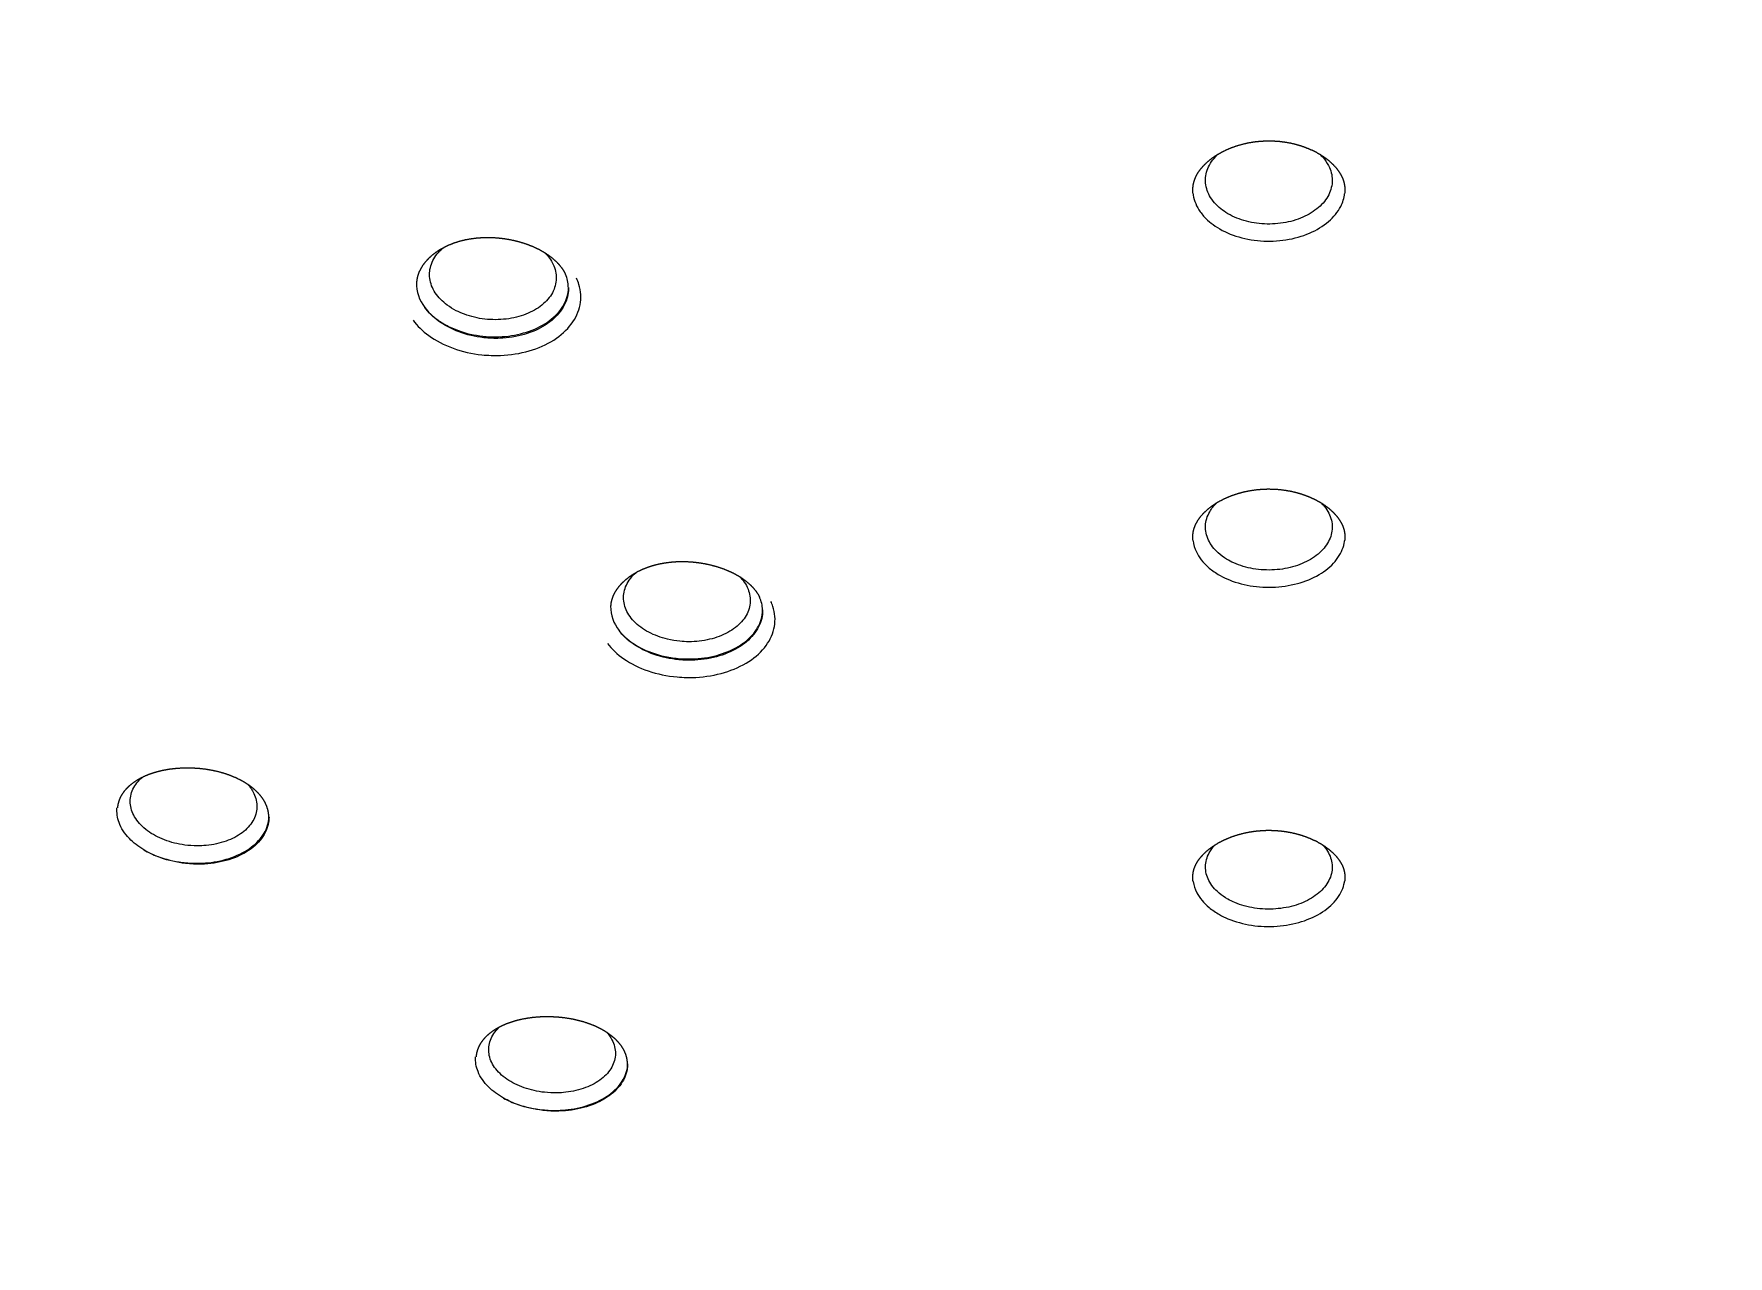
# Model space of a CAD drawing. Header units: millimetres. Extents: x 12827 to 13247, y 6457 to 7051.
# Drawn here: x 12956.417 to 12959.089, y 6716.08 to 6718.008 of the extents above; entities that cross this region are included whole.
import ezdxf

# ---------------------------------------------------------------- set-up
doc = ezdxf.new("R2010")
doc.units = ezdxf.units.MM
doc.header["$LTSCALE"] = 10
doc.layers.add('DWG', color=7, linetype='Continuous')
doc.layers.add('W', color=7, linetype='Continuous')

# ---------------------------------------------------------------- blocks, each defined once
blk = doc.blocks.new('A$C79601A18')
at = {"layer": 'W'}
for centre, radius, start, end in [((40.6363, 79.9135), 0.0627, 179.0304, 217.8608), ((40.7659, 79.9071), 0.0473, 359.4935, 25.3045), ((40.9406, 79.4034), 0.0608, 179.7598, 218.8159), ((41.0747, 79.3983), 0.0446, 359.655, 25.502)]:
    blk.add_arc(centre, radius, start, end, dxfattribs=at)
for points, degree, knots in [([(34.3181, 80.2957), (34.3191, 80.3713), (34.3219, 80.4469), (34.3265, 80.5225), (34.3331, 80.598), (34.3415, 80.6733), (34.3517, 80.7486), (34.3639, 80.8238), (34.3778, 80.8987), (34.3936, 80.9735), (34.4113, 81.0481), (34.4307, 81.1225), (34.452, 81.1966), (34.4751, 81.2705), (34.5, 81.344), (34.5267, 81.4173), (34.5552, 81.4902), (34.5855, 81.5628), (34.6175, 81.635), (34.6512, 81.7068), (34.6867, 81.7782), (34.7249, 81.851), (34.7648, 81.9232), (34.8066, 81.995), (34.85, 82.0663), (34.8953, 82.1371), (34.9423, 82.2074), (34.991, 82.2771), (35.0414, 82.3463), (35.0935, 82.4149), (35.1473, 82.4829), (35.2027, 82.5503), (35.2598, 82.6171), (35.3185, 82.6832), (35.3788, 82.7487), (35.4407, 82.8136), (35.5042, 82.8778), (35.5692, 82.9413), (35.6358, 83.0041), (35.7039, 83.0661), (35.7735, 83.1275), (35.8464, 83.1896), (35.9208, 83.2509), (35.9967, 83.3114), (36.0741, 83.3711), (36.153, 83.43), (36.2334, 83.488), (36.3152, 83.5452), (36.3984, 83.6015), (36.483, 83.6569), (36.569, 83.7114), (36.6563, 83.7651), (36.745, 83.8178), (36.8349, 83.8696), (36.9262, 83.9205), (37.0187, 83.9704), (37.1124, 84.0193), (37.2074, 84.0673), (37.3035, 84.1143), (37.4008, 84.1603), (37.4992, 84.2054), (37.5992, 84.2495), (37.7003, 84.2927), (37.8024, 84.3348), (37.9056, 84.3759), (38.0098, 84.4159), (38.115, 84.4549), (38.2212, 84.4927), (38.3283, 84.5295), (38.4363, 84.5652), (38.5452, 84.5998), (38.655, 84.6333), (38.7656, 84.6656), (38.877, 84.6969), (38.9892, 84.727), (39.1021, 84.7559), (39.2157, 84.7838), (39.33, 84.8104), (39.445, 84.8359), (39.5606, 84.8603), (39.6768, 84.8835), (39.7934, 84.9054), (39.9106, 84.9262), (40.0282, 84.9458), (40.1464, 84.9642), (40.265, 84.9815), (40.384, 84.9975), (40.5034, 85.0123), (40.6232, 85.026), (40.7433, 85.0384), (40.8637, 85.0496), (40.9843, 85.0596), (41.1052, 85.0684), (41.2263, 85.0759), (41.3476, 85.0823), (41.469, 85.0874), (41.5906, 85.0913), (41.7122, 85.094), (41.8339, 85.0954), (41.9556, 85.0957), (42.0772, 85.0947), (42.1988, 85.0925), (42.3203, 85.0891), (42.4417, 85.0844), (42.563, 85.0785), (42.6841, 85.0714), (42.805, 85.0631), (42.9256, 85.0536), (43.0461, 85.0429), (43.1662, 85.031), (43.286, 85.0178), (43.4055, 85.0035), (43.5246, 84.9879), (43.6433, 84.9712), (43.7616, 84.9532), (43.8793, 84.9341), (43.9966, 84.9138), (44.1134, 84.8923), (44.2296, 84.8696), (44.3452, 84.8458), (44.4602, 84.8208), (44.5747, 84.7946), (44.6885, 84.7673), (44.8016, 84.7388), (44.9139, 84.7092), (45.0255, 84.6785), (45.1363, 84.6466), (45.2463, 84.6136), (45.3555, 84.5795), (45.4637, 84.5443), (45.5711, 84.508), (45.6776, 84.4706), (45.7831, 84.4321), (45.8876, 84.3926), (45.9911, 84.352), (46.0936, 84.3104), (46.195, 84.2677), (46.2953, 84.224), (46.3946, 84.1792), (46.4926, 84.1335), (46.5896, 84.0867), (46.6854, 84.0389), (46.7801, 83.9902), (46.8735, 83.9404), (46.9656, 83.8897), (47.0564, 83.8381), (47.146, 83.7855), (47.2342, 83.732), (47.3211, 83.6775), (47.4066, 83.6222), (47.4906, 83.566), (47.5733, 83.5089), (47.6545, 83.4509), (47.7343, 83.3921), (47.8126, 83.3324), (47.8893, 83.272), (47.9646, 83.2107), (48.0383, 83.1486), (48.1104, 83.0857), (48.181, 83.022), (48.2499, 82.9576), (48.3168, 82.8929), (48.3821, 82.8274), (48.4457, 82.7612), (48.5077, 82.6943), (48.568, 82.6268), (48.6266, 82.5586), (48.6835, 82.4897), (48.7386, 82.4202), (48.792, 82.3501), (48.8436, 82.2794), (48.8935, 82.2081), (48.9415, 82.1362), (48.9878, 82.0638), (49.0322, 81.9909), (49.0747, 81.9175), (49.1154, 81.8435), (49.1542, 81.7691), (49.1911, 81.6942), (49.2261, 81.6189), (49.2592, 81.5432), (49.2842, 81.4824), (49.308, 81.4214), (49.3305, 81.3602), (49.3518, 81.2987), (49.3718, 81.237), (49.3906, 81.1752), (49.4081, 81.1131), (49.4243, 81.0509), (49.4392, 80.9886), (49.4529, 80.926), (49.4653, 80.8634), (49.4763, 80.8006), (49.4861, 80.7377), (49.4946, 80.6748), (49.5018, 80.6117), (49.5077, 80.5486), (49.5122, 80.4854), (49.5155, 80.4222), (49.5175, 80.3589), (49.5181, 80.2957)], 1, [6.283185, 6.283185, 6.298552, 6.313919, 6.329285, 6.344652, 6.360019, 6.375385, 6.390752, 6.406119, 6.421486, 6.436852, 6.452219, 6.467586, 6.482952, 6.498319, 6.513686, 6.529052, 6.544419, 6.559786, 6.575153, 6.590519, 6.606258, 6.621997, 6.637736, 6.653475, 6.669214, 6.684952, 6.700691, 6.71643, 6.732169, 6.747908, 6.763647, 6.779386, 6.795125, 6.810863, 6.826602, 6.842341, 6.85808, 6.873819, 6.889558, 6.905297, 6.921421, 6.937546, 6.95367, 6.969795, 6.985919, 7.002044, 7.018168, 7.034293, 7.050417, 7.066542, 7.082666, 7.098791, 7.114915, 7.13104, 7.147164, 7.163289, 7.179413, 7.195538, 7.211662, 7.227787, 7.24398, 7.260173, 7.276367, 7.29256, 7.308754, 7.324947, 7.34114, 7.357334, 7.373527, 7.38972, 7.405914, 7.422107, 7.4383, 7.454494, 7.470687, 7.48688, 7.503074, 7.519267, 7.53546, 7.551654, 7.567827, 7.584001, 7.600175, 7.616349, 7.632523, 7.648696, 7.66487, 7.681044, 7.697218, 7.713392, 7.729565, 7.745739, 7.761913, 7.778087, 7.79426, 7.810434, 7.826608, 7.842782, 7.858956, 7.875129, 7.891293, 7.907456, 7.92362, 7.939783, 7.955946, 7.97211, 7.988273, 8.004436, 8.0206, 8.036763, 8.052927, 8.06909, 8.085253, 8.101417, 8.11758, 8.133744, 8.149907, 8.16607, 8.182234, 8.198397, 8.214574, 8.23075, 8.246927, 8.263104, 8.27928, 8.295457, 8.311633, 8.32781, 8.343987, 8.360163, 8.37634, 8.392516, 8.408693, 8.424869, 8.441046, 8.457223, 8.473399, 8.489576, 8.505752, 8.521929, 8.538122, 8.554316, 8.570509, 8.586702, 8.602896, 8.619089, 8.635282, 8.651476, 8.667669, 8.683862, 8.700056, 8.716249, 8.732442, 8.748636, 8.764829, 8.781022, 8.797216, 8.813409, 8.829602, 8.845796, 8.861891, 8.877986, 8.894082, 8.910177, 8.926272, 8.942368, 8.958463, 8.974558, 8.990654, 9.006749, 9.022844, 9.03894, 9.055035, 9.07113, 9.087226, 9.103321, 9.119416, 9.135512, 9.151607, 9.167702, 9.180556, 9.19341, 9.206264, 9.219117, 9.231971, 9.244825, 9.257679, 9.270533, 9.283386, 9.29624, 9.309094, 9.321948, 9.334801, 9.347655, 9.360509, 9.373363, 9.386217, 9.39907, 9.411924, 9.424778, 9.424778]), ([(35.0181, 77.9442), (35.019, 78.0128), (35.0217, 78.0814), (35.0262, 78.15), (35.0324, 78.2186), (35.0404, 78.287), (35.0502, 78.3554), (35.0618, 78.4237), (35.0751, 78.4918), (35.0902, 78.5599), (35.1071, 78.6277), (35.1258, 78.6954), (35.1462, 78.763), (35.1683, 78.8303), (35.1923, 78.8974), (35.2179, 78.9643), (35.2453, 79.0309), (35.2745, 79.0973), (35.3053, 79.1633), (35.3379, 79.2291), (35.3722, 79.2945), (35.408, 79.3592), (35.4454, 79.4236), (35.4845, 79.4876), (35.5253, 79.5512), (35.5677, 79.6144), (35.6118, 79.6772), (35.6575, 79.7396), (35.7047, 79.8015), (35.7536, 79.8629), (35.8041, 79.9239), (35.8562, 79.9843), (35.9098, 80.0443), (35.965, 80.1037), (36.0218, 80.1626), (36.08, 80.2209), (36.1398, 80.2786), (36.201, 80.3358), (36.2638, 80.3923), (36.328, 80.4482), (36.3936, 80.5035), (36.4604, 80.5579), (36.5285, 80.6116), (36.598, 80.6646), (36.6689, 80.7169), (36.7411, 80.7685), (36.8147, 80.8194), (36.8896, 80.8696), (36.9657, 80.9191), (37.0432, 80.9677), (37.1218, 81.0157), (37.2017, 81.0628), (37.2829, 81.1091), (37.3652, 81.1547), (37.4486, 81.1994), (37.5333, 81.2433), (37.619, 81.2863), (37.7059, 81.3285), (37.7938, 81.3698), (37.8828, 81.4103), (37.9728, 81.4498), (38.0638, 81.4885), (38.1558, 81.5262), (38.2487, 81.5631), (38.3426, 81.599), (38.4374, 81.634), (38.5331, 81.668), (38.6296, 81.7011), (38.727, 81.7332), (38.8252, 81.7643), (38.9242, 81.7945), (39.024, 81.8237), (39.1245, 81.8519), (39.2258, 81.8791), (39.3277, 81.9053), (39.4303, 81.9305), (39.5335, 81.9546), (39.6373, 81.9778), (39.7418, 81.9999), (39.8467, 82.0209), (39.9523, 82.041), (40.0583, 82.0599), (40.1648, 82.0779), (40.2718, 82.0947), (40.3792, 82.1105), (40.487, 82.1253), (40.5951, 82.1389), (40.7036, 82.1515), (40.8124, 82.163), (40.9215, 82.1734), (41.0309, 82.1828), (41.1405, 82.1911), (41.2502, 82.1982), (41.3602, 82.2043), (41.4703, 82.2093), (41.5805, 82.2132), (41.6908, 82.216), (41.8011, 82.2177), (41.9115, 82.2183), (42.0219, 82.2178), (42.1322, 82.2163), (42.2425, 82.2136), (42.3528, 82.2098), (42.4629, 82.205), (42.5729, 82.199), (42.6827, 82.192), (42.7923, 82.1838), (42.9017, 82.1746), (43.0108, 82.1643), (43.1197, 82.1529), (43.2282, 82.1405), (43.3364, 82.1269), (43.4443, 82.1123), (43.5517, 82.0967), (43.6588, 82.0799), (43.7654, 82.0621), (43.8715, 82.0433), (43.9771, 82.0233), (44.0822, 82.0024), (44.1867, 81.9804), (44.2907, 81.9574), (44.394, 81.9333), (44.4967, 81.9083), (44.5987, 81.8822), (44.7, 81.8551), (44.8007, 81.827), (44.9005, 81.7979), (44.9997, 81.7679), (45.098, 81.7368), (45.1955, 81.7048), (45.2922, 81.6718), (45.388, 81.6379), (45.4829, 81.603), (45.5769, 81.5672), (45.67, 81.5305), (45.7621, 81.4928), (45.8532, 81.4543), (45.9433, 81.4148), (46.0324, 81.3745), (46.1204, 81.3333), (46.2074, 81.2912), (46.2932, 81.2483), (46.3779, 81.2045), (46.4614, 81.1599), (46.5438, 81.1145), (46.625, 81.0683), (46.705, 81.0213), (46.7838, 80.9735), (46.8613, 80.9249), (46.9376, 80.8756), (47.0125, 80.8256), (47.0862, 80.7748), (47.1586, 80.7233), (47.2296, 80.6711), (47.2992, 80.6182), (47.3675, 80.5646), (47.4343, 80.5104), (47.4998, 80.4555), (47.5638, 80.4), (47.6264, 80.3439), (47.6875, 80.2871), (47.7472, 80.2297), (47.8055, 80.1718), (47.8622, 80.1133), (47.9174, 80.0542), (47.971, 79.9946), (48.0231, 79.9345), (48.0737, 79.8739), (48.1226, 79.8128), (48.17, 79.7513), (48.2158, 79.6893), (48.2599, 79.6269), (48.3025, 79.564), (48.3434, 79.5008), (48.3827, 79.4372), (48.4203, 79.3732), (48.4563, 79.3089), (48.4906, 79.2442), (48.5232, 79.1792), (48.5542, 79.1139), (48.5835, 79.0483), (48.6062, 78.9942), (48.6279, 78.94), (48.6484, 78.8856), (48.6677, 78.831), (48.6859, 78.7762), (48.7029, 78.7214), (48.7187, 78.6664), (48.7334, 78.6113), (48.7469, 78.5561), (48.7593, 78.5008), (48.7704, 78.4454), (48.7804, 78.3899), (48.7893, 78.3343), (48.7969, 78.2787), (48.8034, 78.223), (48.8087, 78.1673), (48.8128, 78.1116), (48.8158, 78.0558), (48.8175, 78), (48.8181, 77.9442)], 1, [6.283185, 6.283185, 6.299334, 6.315483, 6.331633, 6.347782, 6.363931, 6.38008, 6.396229, 6.412378, 6.428527, 6.444676, 6.460825, 6.476974, 6.493123, 6.509272, 6.525421, 6.541571, 6.55772, 6.573869, 6.590018, 6.606167, 6.622217, 6.638267, 6.654317, 6.670367, 6.686417, 6.702467, 6.718517, 6.734567, 6.750617, 6.766667, 6.782716, 6.798766, 6.814816, 6.830866, 6.846916, 6.862966, 6.879016, 6.895066, 6.911116, 6.927166, 6.943135, 6.959103, 6.975071, 6.99104, 7.007008, 7.022977, 7.038945, 7.054914, 7.070882, 7.08685, 7.102819, 7.118787, 7.134756, 7.150724, 7.166693, 7.182661, 7.198629, 7.214598, 7.230566, 7.246535, 7.262493, 7.27845, 7.294408, 7.310366, 7.326324, 7.342282, 7.35824, 7.374198, 7.390156, 7.406113, 7.422071, 7.438029, 7.453987, 7.469945, 7.485903, 7.501861, 7.517818, 7.533776, 7.549734, 7.565692, 7.581655, 7.597617, 7.61358, 7.629543, 7.645505, 7.661468, 7.67743, 7.693393, 7.709356, 7.725318, 7.741281, 7.757244, 7.773206, 7.789169, 7.805131, 7.821094, 7.837057, 7.853019, 7.868982, 7.884945, 7.900909, 7.916874, 7.932839, 7.948803, 7.964768, 7.980733, 7.996698, 8.012662, 8.028627, 8.044592, 8.060557, 8.076521, 8.092486, 8.108451, 8.124415, 8.14038, 8.156345, 8.17231, 8.188274, 8.204239, 8.220201, 8.236162, 8.252124, 8.268086, 8.284048, 8.300009, 8.315971, 8.331933, 8.347894, 8.363856, 8.379818, 8.395779, 8.411741, 8.427703, 8.443664, 8.459626, 8.475588, 8.49155, 8.507511, 8.523473, 8.539431, 8.555388, 8.571346, 8.587303, 8.603261, 8.619219, 8.635176, 8.651134, 8.667091, 8.683049, 8.699007, 8.714964, 8.730922, 8.746879, 8.762837, 8.778795, 8.794752, 8.81071, 8.826667, 8.842625, 8.858602, 8.874578, 8.890554, 8.906531, 8.922507, 8.938484, 8.95446, 8.970437, 8.986413, 9.00239, 9.018366, 9.034343, 9.050319, 9.066295, 9.082272, 9.098248, 9.114225, 9.130201, 9.146178, 9.162154, 9.175285, 9.188417, 9.201548, 9.214679, 9.22781, 9.240941, 9.254073, 9.267204, 9.280335, 9.293466, 9.306597, 9.319728, 9.33286, 9.345991, 9.359122, 9.372253, 9.385384, 9.398516, 9.411647, 9.424778, 9.424778]), ([(41.7982, 80.0613), (41.7987, 80.0678), (41.8003, 80.0743), (41.8028, 80.0809), (41.8064, 80.0875), (41.8107, 80.0935), (41.8159, 80.0994), (41.8219, 80.1051), (41.8286, 80.1105), (41.8355, 80.1152), (41.843, 80.1195), (41.8509, 80.1235), (41.8594, 80.1271), (41.8683, 80.1302), (41.8776, 80.1328), (41.8873, 80.135), (41.8971, 80.1365), (41.9066, 80.1374), (41.9161, 80.1378), (41.9257, 80.1376), (41.9351, 80.137), (41.9439, 80.1358), (41.9525, 80.1343), (41.9609, 80.1323), (41.969, 80.1299), (41.9772, 80.1269), (41.9851, 80.1236), (41.9925, 80.12), (41.9995, 80.116), (42.0065, 80.1114), (42.0128, 80.1065), (42.0185, 80.1013), (42.0235, 80.096), (42.0278, 80.0905), (42.0313, 80.0849), (42.0342, 80.0793), (42.0362, 80.0737), (42.0376, 80.0675), (42.0381, 80.0613)], 1, [0, 0, 0.059325, 0.11865, 0.177975, 0.237299, 0.292245, 0.347191, 0.402137, 0.457082, 0.507431, 0.55778, 0.608128, 0.658477, 0.709091, 0.759705, 0.810319, 0.860933, 0.908448, 0.955963, 1.003477, 1.050992, 1.095467, 1.139941, 1.184415, 1.228889, 1.275748, 1.322607, 1.369465, 1.416324, 1.466496, 1.516667, 1.566839, 1.61701, 1.667692, 1.718373, 1.769054, 1.819735, 1.876458, 1.93318, 1.93318]), ([(41.8377, 80.0345), (41.834, 80.038), (41.8307, 80.0418), (41.828, 80.0457), (41.8232, 80.0527), (41.82, 80.0603), (41.8188, 80.0681), (41.8176, 80.0758), (41.8183, 80.0837), (41.8208, 80.0913), (41.8234, 80.0988), (41.8278, 80.1061), (41.8338, 80.1126), (41.8351, 80.114), (41.8364, 80.1153), (41.8378, 80.1166)], 3, [0, 0, 0, 0, 0.02987, 0.02987, 0.02987, 0.0838685, 0.0838685, 0.0838685, 0.1378642, 0.1378642, 0.1378642, 0.1915964, 0.1915964, 0.1915964, 0.2027645, 0.2027645, 0.2027645, 0.2027645]), ([(41.9985, 80.1166), (42.0001, 80.1151), (42.0017, 80.1135), (42.0031, 80.1119), (42.0068, 80.1077), (42.0099, 80.1033), (42.0123, 80.0986), (42.0161, 80.0913), (42.018, 80.0835), (42.0181, 80.0757), (42.0181, 80.068), (42.0162, 80.0601), (42.0125, 80.0528), (42.0088, 80.0455), (42.0033, 80.0386), (41.9964, 80.0325), (41.9894, 80.0265), (41.9809, 80.0212), (41.9715, 80.0171), (41.9621, 80.013), (41.9515, 80.0099), (41.9406, 80.0082), (41.9298, 80.0065), (41.9183, 80.006), (41.9072, 80.0069), (41.8961, 80.0077), (41.885, 80.0099), (41.875, 80.0132), (41.8648, 80.0166), (41.8554, 80.0212), (41.8475, 80.0267), (41.844, 80.0291), (41.8407, 80.0317), (41.8377, 80.0345)], 3, [0.4998537, 0.4998537, 0.4998537, 0.4998537, 0.5129936, 0.5129936, 0.5129936, 0.5468198, 0.5468198, 0.5468198, 0.6008437, 0.6008437, 0.6008437, 0.6547348, 0.6547348, 0.6547348, 0.7084198, 0.7084198, 0.7084198, 0.7619159, 0.7619159, 0.7619159, 0.8153233, 0.8153233, 0.8153233, 0.8687823, 0.8687823, 0.8687823, 0.9224108, 0.9224108, 0.9224108, 0.9762518, 0.9762518, 0.9762518, 1, 1, 1, 1]), ([(41.7985, 80.0544), (41.7986, 80.0537), (41.7987, 80.0529), (41.7988, 80.0522), (41.8003, 80.0431), (41.8041, 80.034), (41.8099, 80.0258), (41.8132, 80.0212), (41.8171, 80.0167), (41.8216, 80.0126), (41.8251, 80.0093), (41.8291, 80.0062), (41.8333, 80.0033), (41.8428, 79.9969), (41.8541, 79.9914), (41.8663, 79.9875), (41.8784, 79.9835), (41.8917, 79.981), (41.905, 79.98), (41.9183, 79.979), (41.9321, 79.9795), (41.9451, 79.9816), (41.9582, 79.9836), (41.9709, 79.9872), (41.9822, 79.9921), (41.9935, 79.9969), (42.0037, 80.0032), (42.0121, 80.0103), (42.0204, 80.0174), (42.027, 80.0256), (42.0315, 80.0342), (42.0348, 80.0407), (42.0369, 80.0475), (42.0377, 80.0544)], 3, [0, 0, 0, 0, 0.008898, 0.008898, 0.008898, 0.122865, 0.122865, 0.122865, 0.185874, 0.185874, 0.185874, 0.23598, 0.23598, 0.23598, 0.349616, 0.349616, 0.349616, 0.462841, 0.462841, 0.462841, 0.575718, 0.575718, 0.575718, 0.688465, 0.688465, 0.688465, 0.801356, 0.801356, 0.801356, 0.914599, 0.914599, 0.914599, 1, 1, 1, 1]), ([(40.5743, 79.9145), (40.575, 79.92), (40.5763, 79.9255), (40.5782, 79.931), (40.5809, 79.9364), (40.5842, 79.9418), (40.588, 79.9469), (40.5925, 79.9518), (40.5975, 79.9566), (40.6032, 79.9611), (40.6094, 79.9654), (40.6168, 79.9696), (40.6247, 79.9734), (40.6332, 79.9768), (40.6422, 79.9797), (40.6505, 79.9817), (40.6592, 79.9833), (40.6681, 79.9845), (40.6771, 79.9852), (40.686, 79.9854), (40.6949, 79.9852), (40.7039, 79.9845), (40.7127, 79.9834), (40.7222, 79.9818), (40.7316, 79.9797), (40.7407, 79.9771), (40.7494, 79.9742), (40.7583, 79.9706), (40.7667, 79.9666), (40.7746, 79.9621), (40.7819, 79.9574), (40.7882, 79.9525), (40.794, 79.9474), (40.799, 79.9421), (40.8032, 79.9367), (40.8062, 79.932), (40.8087, 79.9273)], 1, [0, 0, 0.050163, 0.100326, 0.150489, 0.200652, 0.250815, 0.298333, 0.345851, 0.393369, 0.440887, 0.488405, 0.53934, 0.590274, 0.641209, 0.692143, 0.737576, 0.783009, 0.828442, 0.873876, 0.918498, 0.96312, 1.007742, 1.052364, 1.101005, 1.149647, 1.198288, 1.246929, 1.298227, 1.349524, 1.400822, 1.45212, 1.501487, 1.550854, 1.600221, 1.649589, 1.692111, 1.734633, 1.734633]), ([(40.6365, 79.8698), (40.6314, 79.8724), (40.6266, 79.8753), (40.6223, 79.8785), (40.6145, 79.8843), (40.608, 79.891), (40.6033, 79.8981), (40.5987, 79.9052), (40.5957, 79.9129), (40.5947, 79.9206), (40.5937, 79.9283), (40.5946, 79.9361), (40.5973, 79.9434), (40.6, 79.9508), (40.6046, 79.9578), (40.6107, 79.9641), (40.6127, 79.966), (40.6148, 79.9679), (40.617, 79.9697)], 3, [0, 0, 0, 0, 0.0296645, 0.0296645, 0.0296645, 0.0836542, 0.0836542, 0.0836542, 0.1376426, 0.1376426, 0.1376426, 0.1912997, 0.1912997, 0.1912997, 0.2448133, 0.2448133, 0.2448133, 0.2616605, 0.2616605, 0.2616605, 0.2616605]), ([(40.7763, 79.9611), (40.7817, 79.9556), (40.786, 79.9496), (40.789, 79.9435), (40.7925, 79.9361), (40.7943, 79.9282), (40.7942, 79.9206), (40.794, 79.9129), (40.7919, 79.9052), (40.7881, 79.8981), (40.7843, 79.8911), (40.7786, 79.8844), (40.7715, 79.8787), (40.7645, 79.8729), (40.7558, 79.868), (40.7463, 79.8643), (40.7368, 79.8606), (40.7261, 79.8579), (40.7152, 79.8566), (40.7043, 79.8553), (40.6928, 79.8553), (40.6817, 79.8565), (40.6705, 79.8578), (40.6595, 79.8604), (40.6495, 79.8641), (40.6449, 79.8658), (40.6406, 79.8677), (40.6365, 79.8698)], 3, [0.5553679, 0.5553679, 0.5553679, 0.5553679, 0.60062, 0.60062, 0.60062, 0.6544705, 0.6544705, 0.6544705, 0.7081107, 0.7081107, 0.7081107, 0.7615773, 0.7615773, 0.7615773, 0.8149838, 0.8149838, 0.8149838, 0.8684709, 0.8684709, 0.8684709, 0.9221444, 0.9221444, 0.9221444, 0.976027, 0.976027, 0.976027, 1, 1, 1, 1]), ([(40.5683, 79.8547), (40.5747, 79.8459), (40.5832, 79.8377), (40.5931, 79.8305), (40.6041, 79.8225), (40.6172, 79.8157), (40.6314, 79.8105), (40.6455, 79.8054), (40.661, 79.8019), (40.6767, 79.8002), (40.6865, 79.7992), (40.6964, 79.7989), (40.7063, 79.7992), (40.7218, 79.7998), (40.7373, 79.8023), (40.7515, 79.8064), (40.7657, 79.8105), (40.7789, 79.8164), (40.7902, 79.8235), (40.8014, 79.8307), (40.8109, 79.8393), (40.8179, 79.8486), (40.825, 79.858), (40.8297, 79.8684), (40.8317, 79.879), (40.8338, 79.8896), (40.8332, 79.9007), (40.83, 79.9113), (40.829, 79.9146), (40.8277, 79.9179), (40.8262, 79.9211)], 3, [0, 0, 0, 0, 0.102164, 0.102164, 0.102164, 0.216108, 0.216108, 0.216108, 0.329763, 0.329763, 0.329763, 0.400316, 0.400316, 0.400316, 0.513008, 0.513008, 0.513008, 0.625699, 0.625699, 0.625699, 0.738411, 0.738411, 0.738411, 0.851414, 0.851414, 0.851414, 0.964851, 0.964851, 0.964851, 1, 1, 1, 1]), ([(40.8135, 79.9066), (40.8136, 79.9028), (40.8132, 79.899), (40.8125, 79.8952), (40.8108, 79.886), (40.8067, 79.877), (40.8007, 79.8689), (40.7947, 79.8607), (40.7865, 79.8533), (40.7769, 79.8471), (40.7673, 79.8409), (40.7559, 79.8359), (40.7438, 79.8323), (40.7316, 79.8288), (40.7183, 79.8267), (40.705, 79.8262), (40.6966, 79.8259), (40.6881, 79.8263), (40.6797, 79.8272), (40.6663, 79.8287), (40.653, 79.8319), (40.6409, 79.8363), (40.6288, 79.8409), (40.6175, 79.8469), (40.608, 79.8538), (40.5996, 79.8601), (40.5923, 79.8673), (40.5868, 79.875)], 3, [0.102464, 0.102464, 0.102464, 0.102464, 0.1486822, 0.1486822, 0.1486822, 0.2617063, 0.2617063, 0.2617063, 0.3743843, 0.3743843, 0.3743843, 0.487003, 0.487003, 0.487003, 0.5996178, 0.5996178, 0.5996178, 0.6701353, 0.6701353, 0.6701353, 0.7837776, 0.7837776, 0.7837776, 0.8977646, 0.8977646, 0.8977646, 1, 1, 1, 1]), ([(40.5868, 79.875), (40.5921, 79.8678), (40.5991, 79.8611), (40.6072, 79.8553), (40.6124, 79.8515), (40.6181, 79.8481), (40.6242, 79.845), (40.6292, 79.8425), (40.6344, 79.8403), (40.6398, 79.8384), (40.6518, 79.834), (40.6651, 79.831), (40.6785, 79.8296), (40.6918, 79.8281), (40.7056, 79.8282), (40.7187, 79.8298), (40.7318, 79.8314), (40.7446, 79.8346), (40.7561, 79.8391), (40.7675, 79.8435), (40.7779, 79.8494), (40.7863, 79.8562), (40.7948, 79.863), (40.8016, 79.8709), (40.8062, 79.8793), (40.8108, 79.8877), (40.8133, 79.8968), (40.8135, 79.9058), (40.8135, 79.9058), (40.8135, 79.9058), (40.8135, 79.9058)], 3, [0, 0, 0, 0, 0.0987176, 0.0987176, 0.0987176, 0.1612825, 0.1612825, 0.1612825, 0.2118538, 0.2118538, 0.2118538, 0.3255563, 0.3255563, 0.3255563, 0.4388596, 0.4388596, 0.4388596, 0.5517868, 0.5517868, 0.5517868, 0.6645289, 0.6645289, 0.6645289, 0.7773576, 0.7773576, 0.7773576, 0.8905047, 0.8905047, 0.8905047, 0.8907371, 0.8907371, 0.8907371, 0.8907371]), ([(41.7982, 79.5138), (41.7987, 79.5202), (41.8003, 79.5266), (41.8029, 79.5331), (41.8066, 79.5396), (41.8109, 79.5455), (41.8162, 79.5513), (41.8222, 79.5569), (41.8291, 79.5622), (41.8359, 79.5667), (41.8434, 79.5709), (41.8514, 79.5747), (41.8598, 79.5782), (41.8687, 79.5812), (41.8781, 79.5838), (41.8877, 79.5858), (41.8976, 79.5873), (41.907, 79.5882), (41.9166, 79.5885), (41.9261, 79.5884), (41.9356, 79.5877), (41.9443, 79.5865), (41.953, 79.585), (41.9613, 79.583), (41.9695, 79.5806), (41.9777, 79.5777), (41.9855, 79.5745), (41.993, 79.5708), (42, 79.5669), (42.0069, 79.5624), (42.0132, 79.5576), (42.0188, 79.5525), (42.0238, 79.5473), (42.028, 79.542), (42.0315, 79.5365), (42.0343, 79.5311), (42.0363, 79.5257), (42.0376, 79.5197), (42.0381, 79.5138)], 1, [0, 0, 0.060426, 0.120852, 0.181279, 0.241705, 0.296861, 0.352017, 0.407173, 0.462329, 0.512409, 0.562488, 0.612568, 0.662647, 0.713216, 0.763786, 0.814355, 0.864925, 0.912459, 0.959993, 1.007528, 1.055062, 1.099583, 1.144105, 1.188626, 1.233147, 1.280121, 1.327096, 1.37407, 1.421044, 1.471249, 1.521455, 1.571661, 1.621866, 1.67235, 1.722835, 1.773319, 1.823803, 1.880271, 1.936739, 1.936739]), ([(41.8516, 79.4778), (41.8468, 79.4808), (41.8423, 79.484), (41.8384, 79.4876), (41.8316, 79.4936), (41.8263, 79.5006), (41.8229, 79.5078), (41.8195, 79.515), (41.8179, 79.5228), (41.8182, 79.5304), (41.8186, 79.538), (41.8208, 79.5456), (41.8249, 79.5527), (41.8276, 79.5575), (41.8311, 79.5621), (41.8353, 79.5663)], 3, [0, 0, 0, 0, 0.0309155, 0.0309155, 0.0309155, 0.0848181, 0.0848181, 0.0848181, 0.1387163, 0.1387163, 0.1387163, 0.1926507, 0.1926507, 0.1926507, 0.2288223, 0.2288223, 0.2288223, 0.2288223]), ([(42.001, 79.5663), (42.0019, 79.5653), (42.0029, 79.5643), (42.0038, 79.5633), (42.0096, 79.5568), (42.0137, 79.5495), (42.016, 79.5421), (42.0183, 79.5346), (42.0187, 79.5268), (42.0172, 79.5193), (42.0157, 79.5118), (42.0122, 79.5044), (42.0071, 79.4976), (42.0021, 79.4909), (41.9952, 79.4846), (41.9871, 79.4794), (41.9791, 79.4742), (41.9696, 79.4698), (41.9594, 79.4667), (41.9492, 79.4636), (41.9382, 79.4616), (41.927, 79.4609), (41.9159, 79.4602), (41.9045, 79.4609), (41.8936, 79.4627), (41.8828, 79.4646), (41.8722, 79.4677), (41.8629, 79.4719), (41.859, 79.4737), (41.8552, 79.4757), (41.8516, 79.4778)], 3, [0.5395407, 0.5395407, 0.5395407, 0.5395407, 0.5478234, 0.5478234, 0.5478234, 0.6017552, 0.6017552, 0.6017552, 0.655651, 0.655651, 0.655651, 0.7094348, 0.7094348, 0.7094348, 0.7630795, 0.7630795, 0.7630795, 0.8166197, 0.8166197, 0.8166197, 0.870137, 0.870137, 0.870137, 0.923724, 0.923724, 0.923724, 0.9774419, 0.9774419, 0.9774419, 1, 1, 1, 1]), ([(41.7986, 79.5068), (41.7993, 79.5009), (41.8011, 79.495), (41.8038, 79.4893), (41.8079, 79.4807), (41.8143, 79.4725), (41.8224, 79.4653), (41.8271, 79.4611), (41.8324, 79.4573), (41.8383, 79.4538), (41.8425, 79.4513), (41.8471, 79.4489), (41.8518, 79.4468), (41.863, 79.4418), (41.8757, 79.4381), (41.8887, 79.4359), (41.9017, 79.4337), (41.9155, 79.433), (41.9288, 79.4338), (41.9422, 79.4346), (41.9555, 79.4369), (41.9677, 79.4406), (41.9799, 79.4443), (41.9913, 79.4495), (42.001, 79.4556), (42.0107, 79.4618), (42.0189, 79.4692), (42.025, 79.4772), (42.0311, 79.4852), (42.0352, 79.494), (42.037, 79.5029), (42.0373, 79.5042), (42.0375, 79.5055), (42.0377, 79.5068)], 3, [0, 0, 0, 0, 0.075408, 0.075408, 0.075408, 0.189476, 0.189476, 0.189476, 0.254883, 0.254883, 0.254883, 0.302617, 0.302617, 0.302617, 0.416307, 0.416307, 0.416307, 0.529738, 0.529738, 0.529738, 0.643015, 0.643015, 0.643015, 0.756313, 0.756313, 0.756313, 0.869798, 0.869798, 0.869798, 0.98355, 0.98355, 0.98355, 1, 1, 1, 1]), ([(40.8804, 79.4036), (40.881, 79.409), (40.8823, 79.4145), (40.8842, 79.4199), (40.8868, 79.4253), (40.8902, 79.4307), (40.894, 79.4356), (40.8984, 79.4405), (40.9035, 79.4452), (40.9092, 79.4497), (40.9154, 79.454), (40.9227, 79.4582), (40.9306, 79.462), (40.9391, 79.4653), (40.948, 79.4682), (40.9563, 79.4702), (40.965, 79.4719), (40.9739, 79.4731), (40.9829, 79.4738), (40.9918, 79.4741), (41.0007, 79.4739), (41.0097, 79.4733), (41.0185, 79.4723), (41.0281, 79.4708), (41.0374, 79.4688), (41.0465, 79.4663), (41.0553, 79.4635), (41.0642, 79.46), (41.0727, 79.4561), (41.0806, 79.4518), (41.0879, 79.4472), (41.0943, 79.4425), (41.1, 79.4375), (41.105, 79.4324), (41.1093, 79.4271), (41.1125, 79.4223), (41.115, 79.4175)], 1, [0, 0, 0.05093, 0.10186, 0.15279, 0.20372, 0.25465, 0.302348, 0.350047, 0.397745, 0.445443, 0.493142, 0.543901, 0.59466, 0.645419, 0.696178, 0.741628, 0.787079, 0.832529, 0.877979, 0.922617, 0.967255, 1.011893, 1.056531, 1.105226, 1.153921, 1.202615, 1.25131, 1.302661, 1.354011, 1.405362, 1.456712, 1.506031, 1.55535, 1.604668, 1.653987, 1.698891, 1.743794, 1.743794]), ([(40.9893, 79.3482), (40.9827, 79.3489), (40.9761, 79.3499), (40.9698, 79.3514), (40.9591, 79.354), (40.9489, 79.3578), (40.94, 79.3625), (40.931, 79.3673), (40.9231, 79.3731), (40.9169, 79.3795), (40.9169, 79.3795), (40.9169, 79.3795), (40.9169, 79.3795), (40.9107, 79.386), (40.9061, 79.3932), (40.9033, 79.4005), (40.9006, 79.4079), (40.8997, 79.4156), (40.9007, 79.4231), (40.9017, 79.4306), (40.9046, 79.438), (40.9093, 79.4447), (40.9122, 79.4489), (40.9158, 79.453), (40.92, 79.4567)], 3, [0, 0, 0, 0, 0.0315059, 0.0315059, 0.0315059, 0.0853637, 0.0853637, 0.0853637, 0.1392151, 0.1392151, 0.1392151, 0.1393223, 0.1393223, 0.1393223, 0.1932107, 0.1932107, 0.1932107, 0.2469845, 0.2469845, 0.2469845, 0.3006241, 0.3006241, 0.3006241, 0.3342733, 0.3342733, 0.3342733, 0.3342733]), ([(41.084, 79.4498), (41.0858, 79.4479), (41.0874, 79.446), (41.0889, 79.444), (41.0941, 79.4372), (41.0976, 79.4298), (41.0992, 79.4223), (41.1008, 79.4148), (41.1004, 79.4071), (41.0983, 79.3997), (41.0961, 79.3924), (41.092, 79.3853), (41.0864, 79.3789), (41.0807, 79.3725), (41.0733, 79.3668), (41.0648, 79.3621), (41.0563, 79.3574), (41.0464, 79.3537), (41.036, 79.3513), (41.0255, 79.3488), (41.0143, 79.3475), (41.0031, 79.3475), (40.9985, 79.3476), (40.9938, 79.3478), (40.9893, 79.3482)], 3, [0.6407146, 0.6407146, 0.6407146, 0.6407146, 0.6562307, 0.6562307, 0.6562307, 0.7100944, 0.7100944, 0.7100944, 0.7638301, 0.7638301, 0.7638301, 0.8174318, 0.8174318, 0.8174318, 0.8709534, 0.8709534, 0.8709534, 0.924485, 0.924485, 0.924485, 0.9781128, 0.9781128, 0.9781128, 1, 1, 1, 1]), ([(40.8748, 79.3447), (40.8815, 79.3359), (40.8903, 79.3276), (40.9007, 79.3205), (40.9119, 79.3128), (40.9251, 79.3063), (40.9393, 79.3015), (40.9535, 79.2966), (40.9691, 79.2934), (40.9847, 79.2919), (40.9945, 79.291), (41.0045, 79.2908), (41.0143, 79.2913), (41.0298, 79.2921), (41.0453, 79.2948), (41.0594, 79.299), (41.0735, 79.3032), (41.0867, 79.3092), (41.0978, 79.3164), (41.1089, 79.3235), (41.1182, 79.3321), (41.1251, 79.3415), (41.1319, 79.3508), (41.1365, 79.3611), (41.1383, 79.3715), (41.1401, 79.382), (41.1393, 79.3928), (41.1358, 79.4032), (41.1349, 79.4059), (41.1339, 79.4085), (41.1327, 79.4111)], 3, [0, 0, 0, 0, 0.105635, 0.105635, 0.105635, 0.21966, 0.21966, 0.21966, 0.333497, 0.333497, 0.333497, 0.404144, 0.404144, 0.404144, 0.517359, 0.517359, 0.517359, 0.630573, 0.630573, 0.630573, 0.743803, 0.743803, 0.743803, 0.857229, 0.857229, 0.857229, 0.97094, 0.97094, 0.97094, 1, 1, 1, 1]), ([(41.1197, 79.398), (41.1197, 79.3946), (41.1195, 79.3911), (41.1189, 79.3878), (41.1173, 79.3787), (41.1134, 79.3698), (41.1076, 79.3617), (41.1017, 79.3537), (41.0937, 79.3462), (41.0842, 79.34), (41.0747, 79.3338), (41.0634, 79.3287), (41.0513, 79.3251), (41.0392, 79.3214), (41.026, 79.3192), (41.0126, 79.3186), (41.0043, 79.3181), (40.9957, 79.3183), (40.9873, 79.3192), (40.974, 79.3204), (40.9606, 79.3233), (40.9485, 79.3275), (40.9363, 79.3318), (40.9249, 79.3375), (40.9153, 79.3442), (40.9065, 79.3504), (40.8989, 79.3576), (40.8932, 79.3653)], 3, [0.1005889, 0.1005889, 0.1005889, 0.1005889, 0.1428375, 0.1428375, 0.1428375, 0.256281, 0.256281, 0.256281, 0.3694887, 0.3694887, 0.3694887, 0.4826509, 0.4826509, 0.4826509, 0.5958101, 0.5958101, 0.5958101, 0.6664318, 0.6664318, 0.6664318, 0.7802579, 0.7802579, 0.7802579, 0.8943124, 0.8943124, 0.8943124, 1, 1, 1, 1]), ([(40.8932, 79.3653), (40.8951, 79.3627), (40.8973, 79.3602), (40.8996, 79.3578), (40.9071, 79.3502), (40.9166, 79.3434), (40.9273, 79.3378), (40.938, 79.3322), (40.9503, 79.3277), (40.9632, 79.3248), (40.9707, 79.323), (40.9786, 79.3218), (40.9865, 79.321), (40.992, 79.3205), (40.9976, 79.3203), (41.0031, 79.3203), (41.0165, 79.3203), (41.0301, 79.3218), (41.0426, 79.3248), (41.0551, 79.3278), (41.067, 79.3322), (41.0772, 79.3378), (41.0874, 79.3434), (41.0963, 79.3502), (41.1031, 79.3578), (41.1099, 79.3653), (41.1148, 79.3738), (41.1174, 79.3825), (41.1189, 79.3875), (41.1197, 79.3926), (41.1197, 79.3977)], 3, [0, 0, 0, 0, 0.0358755, 0.0358755, 0.0358755, 0.1499538, 0.1499538, 0.1499538, 0.2639633, 0.2639633, 0.2639633, 0.3306382, 0.3306382, 0.3306382, 0.3769644, 0.3769644, 0.3769644, 0.4904857, 0.4904857, 0.4904857, 0.6038052, 0.6038052, 0.6038052, 0.7170827, 0.7170827, 0.7170827, 0.8304961, 0.8304961, 0.8304961, 0.8954652, 0.8954652, 0.8954652, 0.8954652]), ([(40.1025, 79.0856), (40.1033, 79.0912), (40.1048, 79.0967), (40.107, 79.1022), (40.1101, 79.1077), (40.114, 79.113), (40.1173, 79.1168), (40.1211, 79.1205), (40.1254, 79.124), (40.1312, 79.1282), (40.1377, 79.132), (40.1449, 79.1356), (40.1525, 79.1387), (40.1599, 79.1412), (40.1676, 79.1434), (40.1756, 79.1452), (40.1839, 79.1466), (40.1929, 79.1477), (40.2022, 79.1484), (40.2116, 79.1487), (40.221, 79.1485), (40.2312, 79.1478), (40.2414, 79.1466), (40.2515, 79.1449), (40.2613, 79.1427), (40.2708, 79.14), (40.28, 79.1368), (40.2888, 79.1331), (40.297, 79.1291), (40.3036, 79.1252), (40.3098, 79.1212), (40.3154, 79.1168)], 1, [0, 0, 0.053976, 0.107952, 0.161928, 0.215904, 0.26988, 0.308942, 0.348005, 0.387068, 0.434818, 0.482568, 0.530318, 0.578068, 0.621586, 0.665105, 0.708623, 0.752141, 0.799157, 0.846173, 0.893188, 0.940204, 0.991309, 1.042415, 1.09352, 1.144625, 1.195703, 1.24678, 1.297858, 1.348935, 1.393304, 1.437673, 1.482042, 1.482042]), ([(40.2278, 79.0255), (40.2213, 79.0255), (40.2148, 79.0259), (40.2083, 79.0268), (40.1972, 79.0282), (40.1862, 79.031), (40.1763, 79.0348), (40.1663, 79.0386), (40.1571, 79.0435), (40.1494, 79.0492), (40.1417, 79.0549), (40.1353, 79.0615), (40.1308, 79.0685), (40.1262, 79.0754), (40.1234, 79.0828), (40.1225, 79.0902), (40.1216, 79.0976), (40.1225, 79.1051), (40.1254, 79.1121), (40.1282, 79.1192), (40.1329, 79.1259), (40.1391, 79.1318), (40.1399, 79.1325), (40.1407, 79.1333), (40.1416, 79.134)], 3, [0, 0, 0, 0, 0.0309155, 0.0309155, 0.0309155, 0.0848181, 0.0848181, 0.0848181, 0.1387163, 0.1387163, 0.1387163, 0.1926507, 0.1926507, 0.1926507, 0.2462595, 0.2462595, 0.2462595, 0.2998286, 0.2998286, 0.2998286, 0.3533498, 0.3533498, 0.3533498, 0.3603082, 0.3603082, 0.3603082, 0.3603082]), ([(40.3072, 79.123), (40.3113, 79.1183), (40.3147, 79.1134), (40.3172, 79.1083), (40.3206, 79.1011), (40.3223, 79.0936), (40.322, 79.0862), (40.3217, 79.0788), (40.3196, 79.0715), (40.3156, 79.0647), (40.3117, 79.058), (40.3059, 79.0516), (40.2988, 79.0462), (40.2916, 79.0409), (40.2829, 79.0363), (40.2733, 79.0329), (40.2637, 79.0295), (40.2529, 79.0272), (40.242, 79.0261), (40.2373, 79.0257), (40.2326, 79.0255), (40.2278, 79.0255)], 3, [0.6713956, 0.6713956, 0.6713956, 0.6713956, 0.7094348, 0.7094348, 0.7094348, 0.7630795, 0.7630795, 0.7630795, 0.8166197, 0.8166197, 0.8166197, 0.870137, 0.870137, 0.870137, 0.923724, 0.923724, 0.923724, 0.9774419, 0.9774419, 0.9774419, 1, 1, 1, 1]), ([(40.3154, 79.1168), (40.3205, 79.1123), (40.325, 79.1077), (40.3289, 79.1029), (40.3322, 79.0981), (40.335, 79.093), (40.3372, 79.0878), (40.3388, 79.0827), (40.3398, 79.0777), (40.3402, 79.0742), (40.3403, 79.0706)], 1, [0, 0, 0.0444602, 0.0889204, 0.1333806, 0.1778408, 0.224979, 0.2721172, 0.3192553, 0.3663935, 0.4002839, 0.4341743, 0.4341743]), ([(40.1438, 79.0191), (40.135, 79.0244), (40.1272, 79.0305), (40.1208, 79.0371), (40.1134, 79.0449), (40.1079, 79.0535), (40.1046, 79.0622), (40.1018, 79.0699), (40.1007, 79.0779), (40.1013, 79.0857)], 3, [0, 0, 0, 0, 0.08722, 0.08722, 0.08722, 0.1893989, 0.1893989, 0.1893989, 0.2790778, 0.2790778, 0.2790778, 0.2790778]), ([(40.1438, 79.0191), (40.1506, 79.0152), (40.1581, 79.0116), (40.166, 79.0087), (40.178, 79.0043), (40.1912, 79.0011), (40.2046, 78.9994), (40.2123, 78.9985), (40.2202, 78.998), (40.2279, 78.998), (40.2336, 78.9981), (40.2393, 78.9983), (40.2449, 78.9989), (40.2581, 79.0002), (40.271, 79.003), (40.2825, 79.0072), (40.2941, 79.0113), (40.3046, 79.0168), (40.3132, 79.0233), (40.3217, 79.0297), (40.3287, 79.0373), (40.3334, 79.0453), (40.3381, 79.0534), (40.3407, 79.0621), (40.341, 79.0709), (40.3411, 79.0715), (40.3411, 79.0721), (40.3411, 79.0727)], 3, [0, 0, 0, 0, 0.0754084, 0.0754084, 0.0754084, 0.1894755, 0.1894755, 0.1894755, 0.2548828, 0.2548828, 0.2548828, 0.3026166, 0.3026166, 0.3026166, 0.4163072, 0.4163072, 0.4163072, 0.5297378, 0.5297378, 0.5297378, 0.6430147, 0.6430147, 0.6430147, 0.7563131, 0.7563131, 0.7563131, 0.7642004, 0.7642004, 0.7642004, 0.7642004]), ([(40.3411, 79.0706), (40.341, 79.0679), (40.3408, 79.0652), (40.3403, 79.0625), (40.3389, 79.0537), (40.3351, 79.045), (40.3293, 79.0372), (40.3235, 79.0294), (40.3155, 79.0222), (40.3061, 79.0163), (40.2966, 79.0104), (40.2854, 79.0056), (40.2733, 79.0023), (40.2612, 78.9989), (40.248, 78.997), (40.2346, 78.9966), (40.2262, 78.9964), (40.2177, 78.9967), (40.2092, 78.9977), (40.1958, 78.9992), (40.1825, 79.0023), (40.1703, 79.0066), (40.1608, 79.01), (40.1518, 79.0143), (40.1438, 79.0191)], 3, [0.2387742, 0.2387742, 0.2387742, 0.2387742, 0.2732324, 0.2732324, 0.2732324, 0.3864098, 0.3864098, 0.3864098, 0.4995742, 0.4995742, 0.4995742, 0.6128735, 0.6128735, 0.6128735, 0.7261841, 0.7261841, 0.7261841, 0.7972645, 0.7972645, 0.7972645, 0.911328, 0.911328, 0.911328, 1, 1, 1, 1]), ([(41.7982, 78.977), (41.7987, 78.9833), (41.8003, 78.9897), (41.803, 78.9961), (41.8068, 79.0025), (41.8103, 79.0071), (41.8143, 79.0116), (41.8189, 79.0161), (41.824, 79.0204), (41.8296, 79.0245), (41.8365, 79.0289), (41.8439, 79.033), (41.8519, 79.0367), (41.8603, 79.0401), (41.8693, 79.043), (41.8787, 79.0455), (41.8884, 79.0475), (41.8982, 79.0489), (41.9077, 79.0497), (41.9172, 79.0501), (41.9268, 79.0498), (41.9362, 79.0491), (41.9449, 79.048), (41.9535, 79.0464), (41.9619, 79.0445), (41.9699, 79.0421), (41.9781, 79.0393), (41.986, 79.036), (41.9934, 79.0325), (42.0004, 79.0286), (42.0072, 79.0241), (42.0135, 79.0194), (42.0192, 79.0144), (42.0241, 79.0093), (42.0283, 79.0041), (42.0317, 78.9988), (42.0344, 78.9936), (42.0363, 78.9884), (42.0376, 78.9827), (42.0381, 78.977)], 1, [0, 0, 0.061627, 0.123255, 0.184882, 0.24651, 0.290785, 0.33506, 0.379335, 0.42361, 0.467885, 0.517808, 0.567731, 0.617655, 0.667578, 0.718203, 0.768829, 0.819455, 0.87008, 0.917574, 0.965069, 1.012563, 1.060057, 1.10445, 1.148843, 1.193236, 1.237629, 1.284648, 1.331666, 1.378684, 1.425702, 1.476018, 1.526334, 1.576649, 1.626965, 1.677403, 1.72784, 1.778278, 1.828716, 1.884596, 1.940477, 1.940477]), ([(41.8533, 78.9415), (41.8483, 78.9443), (41.8437, 78.9475), (41.8396, 78.951), (41.8327, 78.9568), (41.8272, 78.9636), (41.8235, 78.9706), (41.8199, 78.9777), (41.8181, 78.9852), (41.8182, 78.9926), (41.8183, 79.0001), (41.8203, 79.0076), (41.8242, 79.0146), (41.8265, 79.0188), (41.8295, 79.023), (41.8331, 79.0268)], 3, [0, 0, 0, 0, 0.0314557, 0.0314557, 0.0314557, 0.0852926, 0.0852926, 0.0852926, 0.1391267, 0.1391267, 0.1391267, 0.1929839, 0.1929839, 0.1929839, 0.2256213, 0.2256213, 0.2256213, 0.2256213]), ([(42.0033, 79.0268), (42.009, 79.0206), (42.0132, 79.0138), (42.0156, 79.0067), (42.0181, 78.9995), (42.0187, 78.9918), (42.0174, 78.9844), (42.0161, 78.9771), (42.0129, 78.9697), (42.008, 78.963), (42.0031, 78.9564), (41.9965, 78.9501), (41.9885, 78.9449), (41.9806, 78.9397), (41.9712, 78.9353), (41.9611, 78.9321), (41.9511, 78.9289), (41.94, 78.9268), (41.9289, 78.926), (41.9178, 78.9252), (41.9063, 78.9257), (41.8955, 78.9273), (41.8846, 78.929), (41.8739, 78.932), (41.8645, 78.936), (41.8606, 78.9376), (41.8569, 78.9395), (41.8533, 78.9415)], 3, [0.5499314, 0.5499314, 0.5499314, 0.5499314, 0.6021836, 0.6021836, 0.6021836, 0.6560147, 0.6560147, 0.6560147, 0.7097833, 0.7097833, 0.7097833, 0.7634681, 0.7634681, 0.7634681, 0.8170856, 0.8170856, 0.8170856, 0.8706838, 0.8706838, 0.8706838, 0.92432, 0.92432, 0.92432, 0.978034, 0.978034, 0.978034, 1, 1, 1, 1]), ([(41.7988, 78.969), (41.7997, 78.9631), (41.8016, 78.9572), (41.8046, 78.9516), (41.8089, 78.9433), (41.8155, 78.9353), (41.8238, 78.9283), (41.8287, 78.9242), (41.8343, 78.9204), (41.8403, 78.917), (41.8446, 78.9147), (41.849, 78.9125), (41.8537, 78.9105), (41.8651, 78.9058), (41.8778, 78.9022), (41.8909, 78.9002), (41.904, 78.8982), (41.9177, 78.8977), (41.9311, 78.8986), (41.9444, 78.8996), (41.9577, 78.9021), (41.9698, 78.9059), (41.9819, 78.9097), (41.9932, 78.9149), (42.0027, 78.9211), (42.0122, 78.9273), (42.0202, 78.9347), (42.0261, 78.9426), (42.0319, 78.9506), (42.0358, 78.9593), (42.0373, 78.968), (42.0374, 78.9684), (42.0375, 78.9687), (42.0375, 78.969)], 3, [0, 0, 0, 0, 0.077293, 0.077293, 0.077293, 0.192462, 0.192462, 0.192462, 0.259755, 0.259755, 0.259755, 0.306754, 0.306754, 0.306754, 0.421696, 0.421696, 0.421696, 0.536485, 0.536485, 0.536485, 0.651187, 0.651187, 0.651187, 0.765908, 0.765908, 0.765908, 0.880746, 0.880746, 0.880746, 0.995744, 0.995744, 0.995744, 1, 1, 1, 1]), ([(40.6682, 78.6925), (40.6688, 78.698), (40.6703, 78.7036), (40.6725, 78.7091), (40.6755, 78.7145), (40.6794, 78.7199), (40.6827, 78.7237), (40.6865, 78.7274), (40.6907, 78.731), (40.6965, 78.7351), (40.703, 78.739), (40.71, 78.7425), (40.7176, 78.7457), (40.7249, 78.7482), (40.7326, 78.7505), (40.7405, 78.7523), (40.7487, 78.7538), (40.7578, 78.7551), (40.767, 78.7559), (40.7764, 78.7562), (40.7858, 78.7562), (40.796, 78.7556), (40.8062, 78.7546), (40.8163, 78.7531), (40.8262, 78.751), (40.8358, 78.7485), (40.8451, 78.7454), (40.854, 78.742), (40.8623, 78.7381), (40.8696, 78.734), (40.8764, 78.7296), (40.8825, 78.7249)], 1, [0, 0, 0.054894, 0.109788, 0.164682, 0.219576, 0.27447, 0.313776, 0.353082, 0.392388, 0.439933, 0.487478, 0.535022, 0.582567, 0.625815, 0.669063, 0.712311, 0.755559, 0.802453, 0.849346, 0.89624, 0.943133, 0.994345, 1.045556, 1.096768, 1.14798, 1.19932, 1.250659, 1.301999, 1.353339, 1.402427, 1.451515, 1.500603, 1.500603]), ([(40.7955, 78.6357), (40.7889, 78.6356), (40.7822, 78.6359), (40.7757, 78.6366), (40.7646, 78.6378), (40.7535, 78.6403), (40.7435, 78.6438), (40.7334, 78.6473), (40.7241, 78.652), (40.7162, 78.6574), (40.7084, 78.6629), (40.7018, 78.6692), (40.697, 78.676), (40.6923, 78.6827), (40.6892, 78.69), (40.6881, 78.6973), (40.687, 78.7046), (40.6877, 78.712), (40.6903, 78.719), (40.6929, 78.726), (40.6974, 78.7327), (40.7035, 78.7387), (40.7039, 78.7391), (40.7044, 78.7395), (40.7049, 78.74)], 3, [0, 0, 0, 0, 0.0314557, 0.0314557, 0.0314557, 0.0852926, 0.0852926, 0.0852926, 0.1391267, 0.1391267, 0.1391267, 0.1929839, 0.1929839, 0.1929839, 0.2466287, 0.2466287, 0.2466287, 0.3002664, 0.3002664, 0.3002664, 0.3538726, 0.3538726, 0.3538726, 0.3578744, 0.3578744, 0.3578744, 0.3578744]), ([(40.8734, 78.7316), (40.8769, 78.7277), (40.8798, 78.7236), (40.882, 78.7194), (40.8856, 78.7124), (40.8875, 78.7049), (40.8875, 78.6977), (40.8874, 78.6904), (40.8855, 78.6831), (40.8817, 78.6763), (40.878, 78.6695), (40.8724, 78.6632), (40.8654, 78.6577), (40.8584, 78.6522), (40.8498, 78.6475), (40.8403, 78.644), (40.8308, 78.6404), (40.8202, 78.6379), (40.8092, 78.6367), (40.8047, 78.6361), (40.8001, 78.6358), (40.7955, 78.6357)], 3, [0.6774965, 0.6774965, 0.6774965, 0.6774965, 0.7097833, 0.7097833, 0.7097833, 0.7634681, 0.7634681, 0.7634681, 0.8170856, 0.8170856, 0.8170856, 0.8706838, 0.8706838, 0.8706838, 0.92432, 0.92432, 0.92432, 0.978034, 0.978034, 0.978034, 1, 1, 1, 1]), ([(40.8825, 78.7249), (40.8875, 78.7205), (40.8918, 78.7159), (40.8955, 78.7113), (40.8986, 78.7066), (40.9013, 78.7017), (40.9034, 78.6967), (40.9048, 78.6918), (40.9057, 78.6869), (40.906, 78.6813)], 1, [0, 0, 0.0443905, 0.088781, 0.1331716, 0.1775621, 0.224733, 0.271904, 0.3190749, 0.3662458, 0.4215748, 0.4215748]), ([(40.711, 78.6275), (40.702, 78.6325), (40.6941, 78.6384), (40.6876, 78.6448), (40.68, 78.6523), (40.6743, 78.6606), (40.6708, 78.6692), (40.6677, 78.6768), (40.6664, 78.6848), (40.6669, 78.6926)], 3, [0, 0, 0, 0, 0.0863654, 0.0863654, 0.0863654, 0.1873888, 0.1873888, 0.1873888, 0.2773829, 0.2773829, 0.2773829, 0.2773829]), ([(40.711, 78.6275), (40.718, 78.6236), (40.7257, 78.6202), (40.7338, 78.6174), (40.7459, 78.6133), (40.7592, 78.6104), (40.7725, 78.609), (40.7804, 78.6082), (40.7884, 78.6079), (40.7963, 78.6081), (40.8019, 78.6083), (40.8074, 78.6087), (40.8128, 78.6093), (40.8259, 78.6109), (40.8387, 78.6139), (40.8501, 78.6182), (40.8615, 78.6225), (40.8719, 78.6282), (40.8803, 78.6347), (40.8887, 78.6413), (40.8954, 78.6489), (40.8999, 78.657), (40.9044, 78.665), (40.9067, 78.6738), (40.9068, 78.6824), (40.9068, 78.6825), (40.9068, 78.6826), (40.9068, 78.6827)], 3, [0, 0, 0, 0, 0.0772933, 0.0772933, 0.0772933, 0.1924617, 0.1924617, 0.1924617, 0.2597553, 0.2597553, 0.2597553, 0.3067536, 0.3067536, 0.3067536, 0.4216964, 0.4216964, 0.4216964, 0.5364855, 0.5364855, 0.5364855, 0.6511868, 0.6511868, 0.6511868, 0.7659078, 0.7659078, 0.7659078, 0.767159, 0.767159, 0.767159, 0.767159]), ([(40.9068, 78.6813), (40.9067, 78.6781), (40.9064, 78.675), (40.9058, 78.6719), (40.9042, 78.6632), (40.9002, 78.6547), (40.8942, 78.647), (40.8882, 78.6393), (40.8801, 78.6323), (40.8705, 78.6265), (40.8609, 78.6206), (40.8495, 78.6159), (40.8373, 78.6126), (40.8252, 78.6093), (40.8119, 78.6074), (40.7985, 78.607), (40.7901, 78.6068), (40.7816, 78.6071), (40.7732, 78.6081), (40.7598, 78.6096), (40.7465, 78.6126), (40.7344, 78.6168), (40.7261, 78.6198), (40.7182, 78.6234), (40.711, 78.6275)], 3, [0.2344573, 0.2344573, 0.2344573, 0.2344573, 0.2753392, 0.2753392, 0.2753392, 0.3899682, 0.3899682, 0.3899682, 0.5045954, 0.5045954, 0.5045954, 0.619309, 0.619309, 0.619309, 0.7340295, 0.7340295, 0.7340295, 0.8056772, 0.8056772, 0.8056772, 0.9208367, 0.9208367, 0.9208367, 1, 1, 1, 1])]:
    blk.add_open_spline(points, degree=degree, knots=knots, dxfattribs=at)
for points in [[(41.7985, 80.0544), (41.7983, 80.0567), (41.7981, 80.059), (41.7981, 80.0613)], [(42.0381, 80.0613), (42.0381, 80.059), (42.038, 80.0567), (42.0377, 80.0544)], [(41.7986, 79.5068), (41.7983, 79.5091), (41.7981, 79.5115), (41.7981, 79.5138)], [(42.0381, 79.5138), (42.0381, 79.5114), (42.038, 79.5091), (42.0377, 79.5068)], [(41.7988, 78.969), (41.7983, 78.9717), (41.7981, 78.9744), (41.7981, 78.977)], [(42.0381, 78.977), (42.0381, 78.9743), (42.0379, 78.9717), (42.0375, 78.969)]]:
    blk.add_open_spline(points, degree=3, dxfattribs=at)

msp = doc.modelspace()

# ---------------------------------------------------------------- block references
at = {"layer": 'DWG'}
msp.add_blockref('A$C79601A18', (12916.44665, 6637.70164), dxfattribs=at)

doc.saveas('drawing.dxf')
